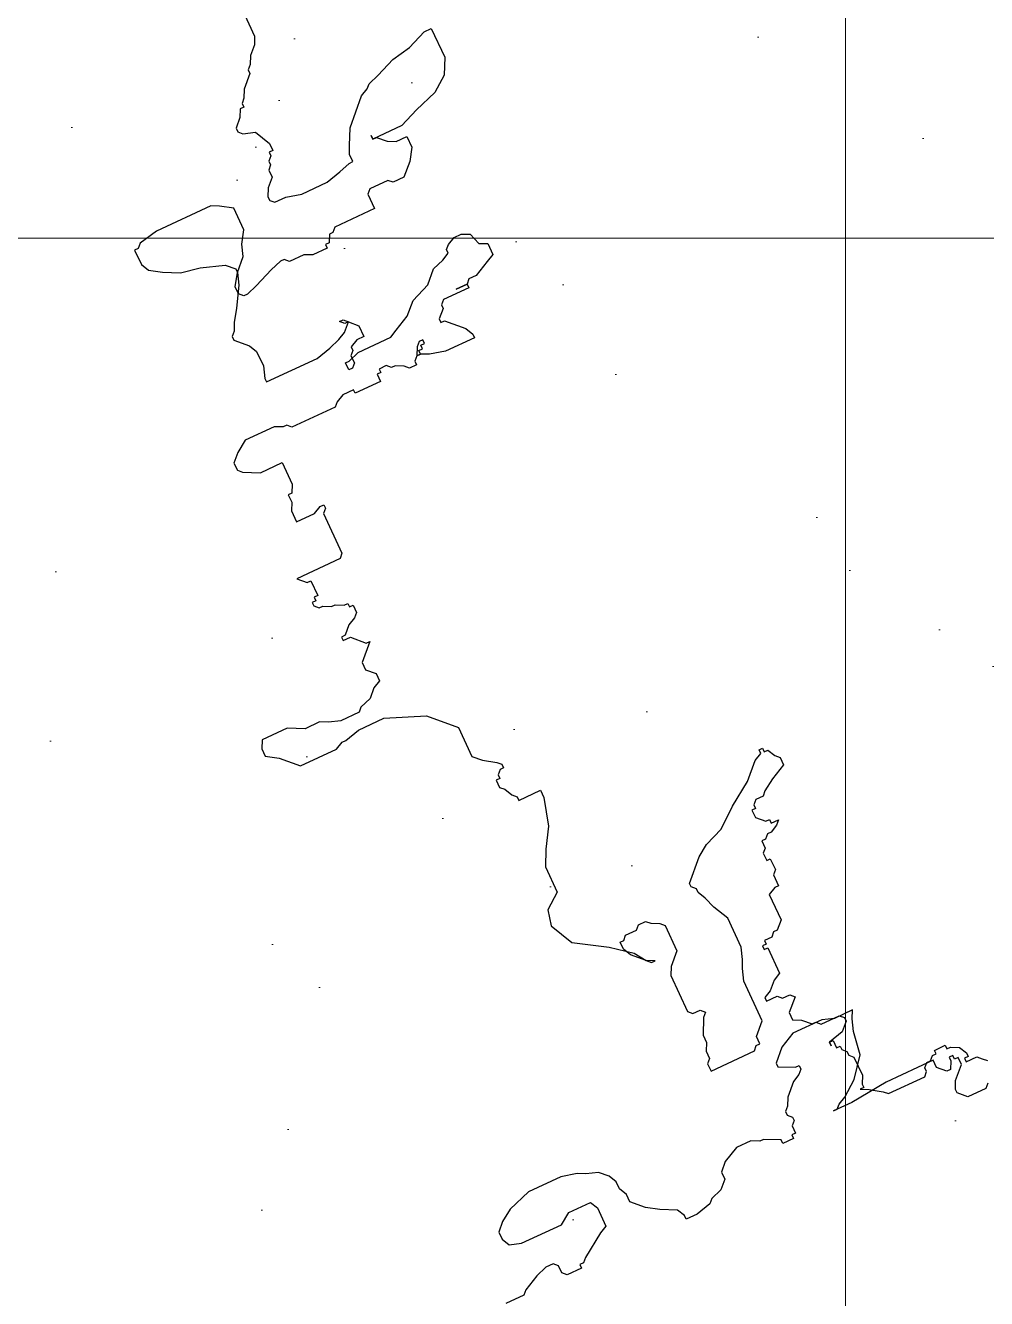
# Model space of a CAD drawing. Header units: millimetres. Extents: x 0 to 71617, y -15450 to 30894.
# Drawn here: x 51498 to 51977, y 17709 to 18343 of the extents above; entities that cross this region are included whole.
import ezdxf

# ---------------------------------------------------------------- set-up
doc = ezdxf.new("R2010")
doc.units = ezdxf.units.MM
doc.linetypes.add('HIDDEN', pattern=[0.375, 0.25, -0.125])
doc.layers.add('dwgmodels.com', color=250, linetype='Continuous')
doc.layers.add('WINDOW-PLAN-PANEL', color=15, linetype='Continuous')
doc.layers.add('tree', color=251, linetype='Continuous', lineweight=0)

# ---------------------------------------------------------------- blocks, each defined once
blk = doc.blocks.new('trees top 025')
at = {"layer": 'dwgmodels.com', "color": 0}
for p, q in [((-0.3215, 1.8539), (-0.2798, 1.8539)), ((-0.3132, 1.8372), (-0.3215, 1.8539)), ((-0.2798, 1.8539), (-0.2548, 1.8622)), ((-0.2548, 1.8622), (-0.1881, 1.8622)), ((-0.1881, 1.8622), (-0.1547, 1.8456)), ((-0.1547, 1.8456), (-0.1297, 1.8206)), ((-0.3048, 1.8122), (-0.3132, 1.8372)), ((-0.2965, 1.7622), (-0.3048, 1.8122)), ((-0.1297, 1.8122), (-0.1631, 1.7956)), ((-0.1297, 1.8206), (-0.1297, 1.8122)), ((-0.1714, 1.7956), (-0.1714, 1.7872)), ((-0.1631, 1.7956), (-0.1714, 1.7956)), ((-0.1714, 1.7872), (-0.1631, 1.7789)), ((0.329, 1.7789), (0.3456, 1.7872)), ((0.3456, 1.7872), (0.379, 1.7956)), ((0.379, 1.7956), (0.4541, 1.7956)), ((0.4541, 1.7956), (0.5041, 1.7789)), ((-0.2631, 1.7205), (-0.2965, 1.7622)), ((-0.1631, 1.7789), (-0.1464, 1.7705)), ((-0.1464, 1.7705), (-0.1214, 1.7455)), ((0.2873, 1.7539), (0.3039, 1.7705)), ((0.3039, 1.7705), (0.329, 1.7789)), ((0.5041, 1.7789), (0.5291, 1.7622)), ((0.5291, 1.7622), (0.5458, 1.7455)), ((-0.1214, 1.7455), (-0.113, 1.7289)), ((0.2789, 1.7372), (0.2873, 1.7539)), ((0.2789, 1.7205), (0.2789, 1.7372)), ((0.5458, 1.7455), (0.5458, 1.7289)), ((-0.2298, 1.6955), (-0.2631, 1.7205)), ((-0.113, 1.7289), (-0.1047, 1.7205)), ((-0.1047, 1.7122), (-0.113, 1.7039)), ((-0.1047, 1.7205), (-0.1047, 1.7122)), ((0.2706, 1.7039), (0.2789, 1.7205)), ((0.3456, 1.7205), (0.3373, 1.7039)), ((0.3957, 1.7205), (0.3456, 1.7205)), ((0.4207, 1.7039), (0.3957, 1.7205)), ((0.5374, 1.7122), (0.5124, 1.7039)), ((0.5458, 1.7289), (0.5374, 1.7122)), ((-0.4716, 1.6789), (-0.4633, 1.6789)), ((-0.4716, 1.6705), (-0.4716, 1.6789)), ((-0.4633, 1.6789), (-0.4633, 1.6705)), ((-0.4299, 1.6872), (-0.3215, 1.6872)), ((-0.4299, 1.6705), (-0.4299, 1.6872)), ((-0.3215, 1.6872), (-0.2381, 1.6789)), ((-0.2381, 1.6789), (-0.1964, 1.6789)), ((-0.2131, 1.6872), (-0.2298, 1.6955)), ((-0.2048, 1.6789), (-0.2131, 1.6872)), ((-0.1964, 1.6789), (-0.2048, 1.6789)), ((-0.113, 1.7039), (-0.113, 1.6955)), ((-0.113, 1.6955), (-0.1047, 1.6872)), ((-0.1047, 1.6872), (-0.1047, 1.6705)), ((-0.0713, 1.6705), (-0.038, 1.6872)), ((-0.038, 1.6872), (-0.0296, 1.6872)), ((-0.0296, 1.6872), (-0.013, 1.6955)), ((-0.013, 1.6955), (0.0204, 1.6955)), ((0.0204, 1.6955), (0.0538, 1.6789)), ((0.0538, 1.6789), (0.0704, 1.6622)), ((0.2456, 1.6622), (0.2706, 1.6872)), ((0.2706, 1.6872), (0.2706, 1.7039)), ((0.3373, 1.7039), (0.3373, 1.6622)), ((0.5124, 1.7039), (0.4207, 1.7039)), ((-0.48, 1.6705), (-0.4716, 1.6705)), ((-0.48, 1.6539), (-0.48, 1.6705)), ((-0.4716, 1.6455), (-0.48, 1.6539)), ((-0.4633, 1.6705), (-0.4549, 1.6539)), ((-0.4549, 1.6539), (-0.4466, 1.6539)), ((-0.4466, 1.6539), (-0.4299, 1.6705)), ((-0.1047, 1.6705), (-0.0963, 1.6705)), ((-0.0963, 1.6705), (-0.0963, 1.6622)), ((-0.0963, 1.6622), (-0.0713, 1.6622)), ((-0.0713, 1.6622), (-0.0713, 1.6705)), ((0.0704, 1.6622), (0.0704, 1.6455)), ((0.2205, 1.6455), (0.2456, 1.6622)), ((0.3373, 1.6622), (0.354, 1.6539)), ((0.354, 1.6539), (0.404, 1.6205)), ((-0.4549, 1.6288), (-0.4716, 1.6455)), ((-0.4466, 1.6122), (-0.4549, 1.6288)), ((0.0704, 1.6455), (0.0871, 1.6288)), ((0.0871, 1.6288), (0.1121, 1.6205)), ((0.1789, 1.6122), (0.1872, 1.6288)), ((0.1872, 1.6288), (0.2205, 1.6455)), ((0.4624, 1.6288), (0.4707, 1.6372)), ((0.4624, 1.6122), (0.4624, 1.6288)), ((0.4707, 1.6372), (0.4874, 1.6372)), ((0.4874, 1.6372), (0.5124, 1.6288)), ((0.5124, 1.6288), (0.5458, 1.6122)), ((-0.4549, 1.5955), (-0.4466, 1.6038)), ((-0.4466, 1.6038), (-0.4466, 1.6122)), ((0.1121, 1.6205), (0.1205, 1.6122)), ((0.1205, 1.6122), (0.1538, 1.6038)), ((0.1538, 1.6038), (0.1789, 1.6038)), ((0.1789, 1.6038), (0.1789, 1.6122)), ((0.404, 1.6205), (0.4124, 1.6122)), ((0.4124, 1.6122), (0.4207, 1.6122)), ((0.4207, 1.6122), (0.4207, 1.6038)), ((0.4207, 1.6038), (0.4541, 1.6038)), ((0.4541, 1.6038), (0.4624, 1.6122)), ((0.5458, 1.6122), (0.5541, 1.6038)), ((0.5541, 1.6038), (0.5958, 1.6038)), ((-0.5133, 1.5955), (-0.505, 1.5872)), ((-0.505, 1.5872), (-0.4633, 1.5872)), ((-0.4633, 1.5872), (-0.4549, 1.5955)), ((1.4131, 1.1621), (1.4131, 1.0954)), ((1.4131, 1.0954), (1.4214, 1.0787)), ((1.4214, 1.0787), (1.4381, 1.0621)), ((1.4381, 1.0621), (1.4464, 1.0454)), ((1.4464, 1.0454), (1.4548, 1.0371)), ((1.4548, 1.0371), (1.4548, 1.0287)), ((1.4548, 1.0287), (1.4798, 1.0037)), ((1.4798, 1.0037), (1.4881, 0.987)), ((1.4881, 0.987), (1.4965, 0.9787)), ((1.4965, 0.9787), (1.4965, 0.9704)), ((1.4965, 0.9704), (1.5048, 0.9704)), ((1.5048, 0.9704), (1.5131, 0.9537)), ((1.0712, 0.9537), (1.0712, 0.887)), ((1.0878, 0.9537), (1.0712, 0.9537)), ((1.1295, 0.937), (1.0878, 0.9537)), ((1.1712, 0.9287), (1.1295, 0.937)), ((1.5131, 0.9537), (1.5298, 0.937)), ((1.5298, 0.937), (1.5298, 0.9287)), ((1.2129, 0.912), (1.1712, 0.9287)), ((1.2379, 0.9037), (1.2129, 0.912)), ((1.4965, 0.912), (1.4798, 0.8787)), ((1.5215, 0.9204), (1.4965, 0.912)), ((1.5298, 0.9287), (1.5215, 0.9204)), ((1.0712, 0.887), (1.0878, 0.8537)), ((1.2463, 0.8954), (1.2379, 0.9037)), ((1.263, 0.887), (1.2463, 0.8954)), ((1.313, 0.837), (1.263, 0.887)), ((1.0878, 0.8537), (1.1212, 0.8287)), ((1.4798, 0.8787), (1.4798, 0.862)), ((1.4798, 0.862), (1.4881, 0.862)), ((1.4881, 0.862), (1.4881, 0.8537)), ((1.4881, 0.8537), (1.4965, 0.8453)), ((1.1212, 0.8287), (1.1712, 0.812)), ((1.3297, 0.8037), (1.313, 0.837)), ((1.4965, 0.8453), (1.4965, 0.837)), ((1.4965, 0.837), (1.5048, 0.8287)), ((1.5048, 0.8287), (1.5048, 0.812)), ((1.1712, 0.812), (1.2129, 0.7953)), ((1.2796, 0.8037), (1.2796, 0.7953)), ((1.2796, 0.7953), (1.2796, 0.8037)), ((1.338, 0.787), (1.3297, 0.8037)), ((1.5048, 0.812), (1.5215, 0.7953)), ((1.6049, 0.787), (1.6299, 0.8037)), ((1.6299, 0.8037), (1.6466, 0.812)), ((1.6466, 0.812), (1.7717, 0.812)), ((1.7717, 0.812), (1.8134, 0.8037)), ((1.8134, 0.8037), (1.8217, 0.7953)), ((1.2129, 0.7953), (1.2796, 0.7953)), ((1.2546, 0.7787), (1.2379, 0.7703)), ((1.2713, 0.7953), (1.2546, 0.7787)), ((1.2796, 0.7953), (1.2713, 0.7953)), ((1.338, 0.7703), (1.338, 0.787)), ((1.5215, 0.7953), (1.5298, 0.7787)), ((1.5298, 0.7787), (1.5298, 0.7703)), ((1.6049, 0.737), (1.6049, 0.787)), ((1.8217, 0.7953), (1.83, 0.7953)), ((1.83, 0.7953), (1.83, 0.762)), ((1.2129, 0.7703), (1.2129, 0.7453)), ((1.2379, 0.7703), (1.2129, 0.7703)), ((1.3464, 0.7703), (1.338, 0.7703)), ((1.3714, 0.762), (1.3464, 0.7703)), ((1.4047, 0.7537), (1.3714, 0.762)), ((1.4631, 0.7537), (1.4047, 0.7537)), ((1.4965, 0.762), (1.4631, 0.7537)), ((1.5215, 0.762), (1.4965, 0.762)), ((1.5298, 0.7703), (1.5215, 0.762)), ((1.83, 0.762), (1.8217, 0.7453)), ((1.2129, 0.7453), (1.2296, 0.7203)), ((1.2296, 0.7203), (1.2546, 0.6953)), ((1.6216, 0.712), (1.6049, 0.737)), ((1.7967, 0.7287), (1.7633, 0.712)), ((1.8217, 0.7453), (1.7967, 0.7287)), ((1.2546, 0.6953), (1.2796, 0.6953)), ((1.2796, 0.6953), (1.288, 0.7036)), ((1.288, 0.7036), (1.3297, 0.7036)), ((1.3297, 0.7036), (1.338, 0.6953)), ((1.338, 0.6953), (1.338, 0.662)), ((1.6299, 0.687), (1.6216, 0.712)), ((1.7216, 0.7036), (1.6716, 0.687)), ((1.7633, 0.712), (1.7216, 0.7036)), ((1.6549, 0.662), (1.6299, 0.687)), ((1.6716, 0.687), (1.6549, 0.6703)), ((1.6549, 0.6703), (1.6549, 0.662)), ((1.338, 0.662), (1.4298, 0.662)), ((1.4298, 0.662), (1.4381, 0.6536)), ((1.4381, 0.6536), (1.4464, 0.6536)), ((1.4464, 0.6536), (1.4548, 0.637)), ((1.5465, 0.637), (1.5548, 0.6453)), ((1.5548, 0.6453), (1.5632, 0.6453)), ((1.5632, 0.6453), (1.5882, 0.637)), ((1.6549, 0.662), (1.6633, 0.637)), ((1.6716, 0.637), (1.6549, 0.662)), ((1.4548, 0.637), (1.4631, 0.637)), ((1.4631, 0.637), (1.4631, 0.6286)), ((1.4631, 0.6286), (1.4965, 0.6286)), ((1.4965, 0.6286), (1.5131, 0.637)), ((1.5131, 0.637), (1.5465, 0.637)), ((1.5882, 0.637), (1.6299, 0.6203)), ((1.6299, 0.6203), (1.6549, 0.612)), ((1.6633, 0.637), (1.6883, 0.5953)), ((1.6633, 0.612), (1.6716, 0.6203)), ((1.6716, 0.6203), (1.6716, 0.637)), ((1.6549, 0.612), (1.6633, 0.612)), ((1.6883, 0.5953), (1.705, 0.5703)), ((1.705, 0.5703), (1.7133, 0.5536)), ((1.1963, 0.5369), (1.1796, 0.5286)), ((1.2129, 0.5369), (1.1963, 0.5369)), ((1.2296, 0.5286), (1.2129, 0.5369)), ((1.7216, 0.5369), (1.6966, 0.5119)), ((1.7133, 0.5536), (1.7216, 0.5453)), ((1.7216, 0.5453), (1.7216, 0.5369)), ((1.1796, 0.5286), (1.1712, 0.5036)), ((1.2379, 0.5203), (1.2296, 0.5286)), ((1.2379, 0.5119), (1.2379, 0.5203)), ((1.2546, 0.5036), (1.2379, 0.5119)), ((1.6966, 0.5119), (1.6883, 0.4953)), ((1.1712, 0.5036), (1.1546, 0.4953)), ((1.1546, 0.4953), (1.1546, 0.4703)), ((1.2796, 0.4953), (1.2546, 0.5036)), ((1.3047, 0.4703), (1.2796, 0.4953)), ((1.6883, 0.4953), (1.6883, 0.4619)), ((1.1546, 0.4703), (1.1712, 0.4619)), ((1.1712, 0.4619), (1.2046, 0.4453)), ((1.3464, 0.4536), (1.3047, 0.4703)), ((1.3714, 0.4286), (1.3464, 0.4536)), ((1.4881, 0.4703), (1.4715, 0.4536)), ((1.4715, 0.4536), (1.4715, 0.4286)), ((1.4965, 0.4786), (1.4881, 0.4703)), ((1.4881, 0.4703), (1.4965, 0.4703)), ((1.4965, 0.4619), (1.4881, 0.4703)), ((1.5048, 0.4786), (1.4965, 0.4786)), ((1.4965, 0.4703), (1.5048, 0.4786)), ((1.5048, 0.4536), (1.4965, 0.4619)), ((1.5215, 0.4453), (1.5048, 0.4536)), ((1.6883, 0.4619), (1.6966, 0.4369)), ((1.2046, 0.4453), (1.2213, 0.4453)), ((1.2213, 0.4453), (1.2296, 0.4369)), ((1.2296, 0.4369), (1.2296, 0.4286)), ((1.2546, 0.4369), (1.2296, 0.4369)), ((1.2296, 0.4369), (1.2546, 0.4369)), ((1.2296, 0.4286), (1.288, 0.4286)), ((1.288, 0.4286), (1.2963, 0.4203)), ((1.4047, 0.4119), (1.3714, 0.4286)), ((1.4715, 0.4286), (1.4881, 0.4286)), ((1.4881, 0.4286), (1.5048, 0.4203)), ((1.5465, 0.4369), (1.5215, 0.4453)), ((1.5799, 0.4286), (1.5465, 0.4369)), ((1.6966, 0.4286), (1.5799, 0.4286)), ((1.6966, 0.4369), (1.6966, 0.4286)), ((1.2963, 0.4203), (1.2963, 0.4119)), ((1.2963, 0.4119), (1.313, 0.3952)), ((1.4214, 0.4036), (1.4047, 0.4119)), ((1.4965, 0.4036), (1.4214, 0.4036)), ((1.5215, 0.3952), (1.4965, 0.4036)), ((1.5048, 0.4203), (1.5048, 0.4119)), ((1.5048, 0.4119), (1.5131, 0.4036)), ((1.5131, 0.4036), (1.5131, 0.3869)), ((1.3047, 0.3869), (1.2713, 0.3536)), ((1.313, 0.3869), (1.3047, 0.3869)), ((1.313, 0.3952), (1.313, 0.3869)), ((1.5131, 0.3869), (1.5215, 0.3786)), ((1.5298, 0.3952), (1.5215, 0.3952)), ((1.5215, 0.3786), (1.5298, 0.3786)), ((1.5298, 0.3786), (1.5298, 0.3952)), ((1.2713, 0.3536), (1.263, 0.3369)), ((1.363, 0.3702), (1.3714, 0.3702)), ((1.363, 0.3619), (1.363, 0.3702)), ((1.3714, 0.3619), (1.363, 0.3619)), ((1.3714, 0.3702), (1.3797, 0.3619)), ((1.3714, 0.3536), (1.3714, 0.3619)), ((1.3797, 0.3536), (1.3714, 0.3536)), ((1.3797, 0.3619), (1.3881, 0.3452)), ((1.3797, 0.3452), (1.3797, 0.3536)), ((1.4464, 0.3452), (1.4548, 0.3536)), ((1.4548, 0.3536), (1.4715, 0.3536)), ((1.4715, 0.3536), (1.4715, 0.3452)), ((1.263, 0.3369), (1.263, 0.3286)), ((1.263, 0.3286), (1.3297, 0.3286)), ((1.3297, 0.3286), (1.363, 0.3369)), ((1.363, 0.3369), (1.3797, 0.3452)), ((1.3881, 0.3452), (1.3797, 0.3452)), ((1.3797, 0.3452), (1.3881, 0.3452)), ((1.3881, 0.3452), (1.3964, 0.3369)), ((1.3964, 0.3369), (1.3964, 0.3286)), ((1.3964, 0.3286), (1.4131, 0.3286)), ((1.4131, 0.3286), (1.4214, 0.3369)), ((1.4214, 0.3369), (1.4381, 0.3452)), ((1.4381, 0.3452), (1.4464, 0.3452)), ((1.4715, 0.3452), (1.4798, 0.3452)), ((1.4798, 0.3452), (1.4798, 0.3286)), ((1.4798, 0.3286), (1.5382, 0.3286)), ((1.5382, 0.3369), (1.5632, 0.3369)), ((1.5382, 0.3286), (1.5382, 0.3369)), ((1.5632, 0.3369), (1.5799, 0.3286)), ((1.5799, 0.3286), (1.5882, 0.3202)), ((1.5882, 0.3202), (1.6883, 0.3202)), ((1.6883, 0.3202), (1.6966, 0.3286)), ((1.6966, 0.3286), (1.705, 0.3286)), ((1.705, 0.3286), (1.7216, 0.3369)), ((1.7216, 0.3369), (1.7883, 0.3369)), ((1.7883, 0.3369), (1.8134, 0.3202)), ((1.8134, 0.3202), (1.83, 0.3036)), ((1.83, 0.3036), (1.83, 0.2869)), ((1.8217, 0.2786), (1.7883, 0.2619)), ((1.83, 0.2869), (1.8217, 0.2786)), ((1.7383, 0.2619), (1.7383, 0.2119)), ((1.7883, 0.2619), (1.7383, 0.2619)), ((1.7383, 0.2119), (1.7466, 0.1952)), ((1.7466, 0.1952), (1.755, 0.1952)), ((1.755, 0.1952), (1.755, 0.1785)), ((1.755, 0.1785), (1.7633, 0.1619)), ((1.7633, 0.1619), (1.7633, 0.1369)), ((1.6966, 0.1452), (1.6966, 0.1369)), ((1.705, 0.1452), (1.6966, 0.1452)), ((1.6966, 0.1369), (1.705, 0.1285)), ((1.7216, 0.1369), (1.705, 0.1452)), ((1.7633, 0.1369), (1.7216, 0.1369)), ((1.705, 0.1285), (1.705, 0.0368)), ((1.705, 0.0368), (1.7133, 0.0285)), ((1.7133, 0.0285), (1.8134, 0.0285)), ((1.8134, 0.0285), (1.7967, 0.0118)), ((1.7883, 0.0118), (1.7883, -0.0215)), ((1.7967, 0.0118), (1.7883, 0.0118)), ((1.7883, -0.0215), (1.7967, -0.0215)), ((1.7967, -0.0215), (1.7967, -0.0298)), ((1.7883, -0.0465), (1.7717, -0.0549)), ((1.7967, -0.0465), (1.7883, -0.0465)), ((1.7967, -0.0298), (1.805, -0.0298)), ((1.805, -0.0382), (1.7967, -0.0465)), ((1.805, -0.0298), (1.805, -0.0382)), ((1.73, -0.0715), (1.73, -0.0882)), ((1.7383, -0.0715), (1.73, -0.0715)), ((1.7383, -0.0632), (1.7383, -0.0715)), ((1.7466, -0.0632), (1.7383, -0.0632)), ((1.7633, -0.0549), (1.7466, -0.0632)), ((1.7717, -0.0549), (1.7633, -0.0549)), ((1.73, -0.0882), (1.7383, -0.0965)), ((1.7383, -0.0965), (1.755, -0.1049)), ((1.755, -0.1049), (1.7717, -0.1215)), ((1.7633, -0.1299), (1.7383, -0.1549)), ((1.78, -0.1299), (1.7633, -0.1299)), ((1.7717, -0.1215), (1.78, -0.1215)), ((1.78, -0.1215), (1.78, -0.1299)), ((1.73, -0.1549), (1.7633, -0.1882)), ((1.7383, -0.1549), (1.73, -0.1549)), ((1.7633, -0.2049), (1.7466, -0.2216)), ((1.7633, -0.1882), (1.7633, -0.2049)), ((1.7466, -0.2216), (1.7466, -0.2382)), ((1.7466, -0.2382), (1.7633, -0.2466)), ((1.7633, -0.2466), (1.78, -0.2632)), ((1.78, -0.2632), (1.805, -0.2716)), ((1.8801, -0.2716), (1.8968, -0.2632)), ((1.8968, -0.2632), (1.9301, -0.2632)), ((1.9301, -0.2632), (1.9635, -0.2466)), ((1.9635, -0.2466), (2.0218, -0.2466)), ((2.0218, -0.2466), (2.0302, -0.2632)), ((2.0302, -0.2632), (2.0302, -0.2799)), ((1.805, -0.2716), (1.8134, -0.2799)), ((1.8134, -0.2799), (1.8551, -0.2799)), ((1.8551, -0.2799), (1.8801, -0.2716)), ((2.0302, -0.2799), (2.0052, -0.2966)), ((1.7717, -0.3132), (1.6883, -0.3466)), ((1.83, -0.3132), (1.7717, -0.3132)), ((1.8634, -0.3216), (1.83, -0.3132)), ((2.0052, -0.2966), (1.9718, -0.3299)), ((1.8717, -0.3216), (1.8634, -0.3216)), ((1.8884, -0.3299), (1.8717, -0.3216)), ((1.9718, -0.3299), (1.8884, -0.3299)), ((1.6883, -0.3466), (1.6382, -0.3966)), ((1.6382, -0.3966), (1.6382, -0.4633)), ((1.6382, -0.4633), (1.6216, -0.4799)), ((1.5965, -0.4966), (1.5882, -0.5049)), ((1.5882, -0.5049), (1.5882, -0.5133)), ((1.6216, -0.4799), (1.5965, -0.4966)), ((1.5882, -0.5133), (1.5965, -0.5133)), ((1.5965, -0.5133), (1.6049, -0.5216)), ((1.6049, -0.5216), (1.6049, -0.53)), ((1.6049, -0.53), (1.6132, -0.53)), ((1.6132, -0.53), (1.6132, -0.5466)), ((1.6049, -0.555), (1.5965, -0.5716)), ((1.6132, -0.5466), (1.6049, -0.555)), ((1.5965, -0.5716), (1.5882, -0.58)), ((1.5882, -0.58), (1.5882, -0.5883)), ((1.5382, -0.5883), (1.5382, -0.605)), ((1.5882, -0.5883), (1.5382, -0.5883)), ((1.5382, -0.605), (1.5548, -0.6633)), ((1.5548, -0.6633), (1.5799, -0.705)), ((1.0712, -0.7133), (1.0628, -0.73)), ((1.0795, -0.7133), (1.0712, -0.7133)), ((1.0795, -0.705), (1.0795, -0.7133)), ((1.0878, -0.705), (1.0795, -0.705)), ((1.0878, -0.7133), (1.0878, -0.705)), ((1.1045, -0.7217), (1.0878, -0.7133)), ((1.5799, -0.705), (1.5965, -0.7383)), ((1.0628, -0.73), (1.0545, -0.7383)), ((1.0545, -0.7383), (1.0545, -0.755)), ((1.1379, -0.755), (1.1045, -0.7217)), ((1.5965, -0.7383), (1.5965, -0.7967)), ((1.0545, -0.755), (1.0878, -0.7717)), ((1.0878, -0.7717), (1.1129, -0.7883)), ((1.1879, -0.7883), (1.1379, -0.755)), ((1.1129, -0.7883), (1.1212, -0.7967)), ((1.1212, -0.7967), (1.1379, -0.7967)), ((1.1379, -0.7967), (1.1462, -0.805)), ((1.2296, -0.8217), (1.1879, -0.7883)), ((1.5965, -0.7967), (1.6299, -0.8217)), ((1.1462, -0.805), (1.1462, -0.8133)), ((1.1462, -0.8133), (1.1546, -0.8133)), ((1.1546, -0.8133), (1.1546, -0.83)), ((1.2713, -0.8384), (1.2296, -0.8217)), ((1.6299, -0.8217), (1.6382, -0.855)), ((1.1295, -0.8467), (1.1295, -0.855)), ((1.1379, -0.8467), (1.1295, -0.8467)), ((1.1546, -0.83), (1.1379, -0.8467)), ((1.2963, -0.855), (1.2713, -0.8384)), ((1.1129, -0.855), (1.1212, -0.8634)), ((1.1295, -0.855), (1.1129, -0.855)), ((1.1212, -0.8634), (1.1379, -0.8717)), ((1.1379, -0.8717), (1.1462, -0.8717)), ((1.1462, -0.8717), (1.1546, -0.88)), ((1.338, -0.8967), (1.2963, -0.855)), ((1.6382, -0.855), (1.6132, -0.905)), ((1.1546, -0.88), (1.1629, -0.88)), ((1.1629, -0.88), (1.1629, -0.8967)), ((1.1629, -0.8967), (1.1712, -0.905)), ((1.1712, -0.905), (1.1712, -0.9217)), ((1.3297, -0.9134), (1.338, -0.905)), ((1.338, -0.905), (1.338, -0.8967)), ((1.6132, -0.905), (1.5465, -0.9467)), ((1.1629, -0.9217), (1.1629, -0.9467)), ((1.1712, -0.9217), (1.1629, -0.9217)), ((1.3213, -0.9384), (1.3297, -0.9217)), ((1.3297, -0.9217), (1.3297, -0.9134)), ((1.4548, -0.93), (1.4464, -0.9384)), ((1.4715, -0.93), (1.4548, -0.93)), ((1.4798, -0.9384), (1.4715, -0.93)), ((1.1629, -0.9467), (1.1712, -0.955)), ((1.1712, -0.955), (1.1712, -0.9801)), ((1.313, -0.9634), (1.3213, -0.9384)), ((1.4298, -0.9467), (1.4214, -0.955)), ((1.4214, -0.955), (1.4214, -1.0134)), ((1.4464, -0.9384), (1.4298, -0.9467)), ((1.5048, -0.9384), (1.4798, -0.9384)), ((1.5131, -0.9467), (1.5048, -0.9384)), ((1.5465, -0.9467), (1.5048, -0.9801)), ((1.5215, -0.9467), (1.5131, -0.9467)), ((1.5215, -0.9634), (1.5215, -0.9467)), ((1.1712, -0.9801), (1.1796, -0.9801)), ((1.1796, -0.9801), (1.1963, -0.9884)), ((1.2963, -0.9967), (1.313, -0.9634)), ((1.4881, -1.0051), (1.5131, -0.9801)), ((1.5048, -0.9801), (1.4881, -1.0051)), ((1.5131, -0.9801), (1.5215, -0.9634)), ((1.1963, -0.9884), (1.1963, -1.0467)), ((1.2963, -1.0634), (1.2963, -0.9967)), ((1.4715, -1.0134), (1.4881, -1.0051)), ((1.4881, -1.0051), (1.4798, -1.0134)), ((1.4214, -1.0134), (1.4464, -1.0384)), ((1.4464, -1.0384), (1.4548, -1.0551)), ((1.4798, -1.0134), (1.4715, -1.0134)), ((1.1963, -1.0467), (1.2129, -1.0634)), ((1.2129, -1.0634), (1.2213, -1.0634)), ((1.2213, -1.0634), (1.2296, -1.0717)), ((1.3047, -1.0884), (1.2963, -1.0634)), ((1.4548, -1.0551), (1.4548, -1.1384)), ((1.2296, -1.0717), (1.2463, -1.0717)), ((1.2463, -1.0717), (1.2463, -1.0801)), ((1.2463, -1.0801), (1.2546, -1.0801)), ((1.2463, -1.0884), (1.2463, -1.1468)), ((1.2546, -1.0884), (1.2463, -1.0884)), ((1.2546, -1.0801), (1.2546, -1.0884)), ((1.313, -1.1051), (1.3047, -1.0884)), ((1.3213, -1.1301), (1.313, -1.1051)), ((1.3213, -1.2218), (1.3213, -1.1301)), ((1.4548, -1.1384), (1.4464, -1.1468)), ((1.2463, -1.1468), (1.263, -1.1551)), ((1.263, -1.1551), (1.2796, -1.1718)), ((1.2796, -1.1718), (1.2963, -1.1801)), ((1.4298, -1.1468), (1.4214, -1.1551)), ((1.4214, -1.1551), (1.4298, -1.1634)), ((1.4464, -1.1468), (1.4298, -1.1468)), ((1.4298, -1.1634), (1.4464, -1.1968)), ((1.2463, -1.1968), (1.2379, -1.2051)), ((1.263, -1.1968), (1.2463, -1.1968)), ((1.2713, -1.1884), (1.263, -1.1968)), ((1.2963, -1.1884), (1.2713, -1.1884)), ((1.2963, -1.1801), (1.2963, -1.1884)), ((1.4464, -1.1968), (1.4464, -1.2134)), ((1.2379, -1.2051), (1.263, -1.2301)), ((1.3464, -1.2468), (1.3213, -1.2218)), ((1.4464, -1.2134), (1.4548, -1.2301)), ((1.263, -1.2468), (1.2463, -1.2551)), ((1.263, -1.2301), (1.263, -1.2468)), ((1.3464, -1.2634), (1.3464, -1.2468)), ((1.4548, -1.2301), (1.4548, -1.2468)), ((1.4548, -1.2468), (1.4631, -1.2551)), ((1.2213, -1.2718), (1.2129, -1.2801)), ((1.2296, -1.2718), (1.2213, -1.2718)), ((1.2463, -1.2551), (1.2296, -1.2718)), ((1.3547, -1.2634), (1.3464, -1.2634)), ((1.363, -1.2718), (1.3547, -1.2634)), ((1.4631, -1.2718), (1.363, -1.2718)), ((1.4631, -1.2551), (1.4631, -1.2718)), ((1.1712, -1.2801), (1.1629, -1.2885)), ((1.1629, -1.2885), (1.1629, -1.2968)), ((1.1629, -1.2968), (1.1796, -1.3135)), ((1.2129, -1.2801), (1.1712, -1.2801)), ((1.1796, -1.3135), (1.2129, -1.3218)), ((1.2046, -1.3218), (1.2046, -1.3385)), ((1.2129, -1.3218), (1.2046, -1.3218)), ((1.2129, -1.3301), (1.2129, -1.3218)), ((1.2129, -1.3218), (1.2129, -1.3301)), ((1.1963, -1.3468), (1.1879, -1.3551)), ((1.1879, -1.3551), (1.1879, -1.3635)), ((1.1963, -1.3385), (1.1963, -1.3468)), ((1.2046, -1.3385), (1.1963, -1.3385)), ((1.1879, -1.3635), (1.1796, -1.3718)), ((1.1796, -1.3718), (1.1796, -1.4135)), ((0.9878, -1.4385), (0.9711, -1.4468)), ((0.9961, -1.4385), (0.9878, -1.4385)), ((0.9961, -1.4302), (0.9961, -1.4385)), ((1.0211, -1.4302), (0.9961, -1.4302)), ((1.0211, -1.4385), (1.0211, -1.4302)), ((1.0295, -1.4385), (1.0211, -1.4385)), ((1.0378, -1.4468), (1.0295, -1.4385)), ((1.1796, -1.4135), (1.1879, -1.4302)), ((1.1963, -1.4385), (1.1796, -1.4468)), ((1.1879, -1.4302), (1.1879, -1.4385)), ((1.1879, -1.4385), (1.1963, -1.4385)), ((0.9711, -1.4468), (0.9628, -1.4635)), ((0.9628, -1.4635), (0.9628, -1.4718)), ((1.0461, -1.4468), (1.0378, -1.4468)), ((1.0545, -1.4552), (1.0461, -1.4468)), ((1.0545, -1.4635), (1.0545, -1.4552)), ((1.0628, -1.4718), (1.0545, -1.4635)), ((1.1546, -1.4635), (1.1462, -1.4718)), ((1.1796, -1.4468), (1.1546, -1.4635)), ((0.9377, -1.4885), (0.9294, -1.4968)), ((0.9461, -1.4802), (0.9377, -1.4885)), ((0.9711, -1.4802), (0.9461, -1.4802)), ((0.9628, -1.4718), (0.9711, -1.4718)), ((0.9711, -1.4718), (0.9711, -1.4802)), ((1.1462, -1.4718), (1.0628, -1.4718))]:
    blk.add_line(p, q, dxfattribs=at)
blk = doc.blocks.new('trerwe')
at = {"color": 0, "xscale": 2, "yscale": 2}
blk.add_blockref('trees top 025', (0, 0), dxfattribs=at)
blk = doc.blocks.new('LANDSCAPE SITE')
h = blk.add_hatch()
h.set_pattern_fill('AR-SAND', color=256, scale=5, angle=180, style=0)
h.paths.add_polyline_path([(31410, 3790), (31410, 7510), (31310, 7510), (31310, 9490), (33400, 9490), (33400, 3790)])
h.paths.add_polyline_path([(32937.11, 5000), (32937.11, 4700), (32137.11, 4700), (32137.11, 5000)], flags=16)
h.paths.add_polyline_path([(33150, 5400), (33150, 5100), (32350, 5100), (32350, 5400)], flags=16)
h.paths.add_polyline_path([(32937.11, 5800), (32937.11, 5500), (32137.11, 5500), (32137.11, 5800)], flags=16)
h.paths.add_polyline_path([(32937.11, 6200), (32937.11, 5900), (32137.11, 5900), (32137.11, 6200)], flags=16)
h.paths.add_polyline_path([(33150, 6600), (33150, 6300), (32350, 6300), (32350, 6600)], flags=16)
h.paths.add_polyline_path([(33150, 7000), (33150, 6700), (32350, 6700), (32350, 7000)], flags=16)
h.paths.add_polyline_path([(32938.01, 7400), (32938.01, 7100), (32138.01, 7100), (32138.01, 7400)], flags=16)
h.paths.add_polyline_path([(33150, 7800), (33150, 7500), (32350, 7500), (32350, 7800)], flags=16)
h.paths.add_polyline_path([(32937.11, 8200), (32937.11, 7900), (32137.11, 7900), (32137.11, 8200)], flags=16)
h.paths.add_polyline_path([(33150, 8600), (33150, 8300), (32350, 8300), (32350, 8600)], flags=16)
h.paths.add_polyline_path([(32937.11, 9000), (32937.11, 8700), (32137.11, 8700), (32137.11, 9000)], flags=16)
h.paths.add_polyline_path([(33150, 9400), (33150, 9100), (32350, 9100), (32350, 9400)], flags=16)
h = blk.add_hatch()
h.set_pattern_fill('AR-SAND', color=256, scale=5, angle=180, style=0)
h.paths.add_polyline_path([(33400, 730.5), (33400, 9490), (33940, 9490), (33940, 5810), (33890, 5810), (33890, 4990), (33940, 4990), (33940, 110), (33894.77, 110), (33894.77, 730.5)])
at = {"elevation": 0}
for points in [[(31410, 3790), (31410, 7510), (31310, 7510), (31310, 9490), (33400, 9490), (33400, 3790)], [(33400, 730.5), (33400, 9490), (33940, 9490), (33940, 5810), (33890, 5810), (33890, 4990), (33940, 4990), (33940, 110), (33894.77, 110), (33894.77, 730.5)]]:
    blk.add_lwpolyline(points, close=True, dxfattribs=at)
at = {"xscale": -119.0039728284955, "yscale": 119.0039728285046, "zscale": 119.003972828398, "rotation": 25.00666245952974}
for p in [(33520.62, 4996.65, 0), (33520.62, 4173.32, 0)]:
    blk.add_blockref('trerwe', p, dxfattribs=at)

msp = doc.modelspace()

# ---------------------------------------------------------------- linework, layer by layer
at = {"layer": 'WINDOW-PLAN-PANEL', "linetype": 'HIDDEN', "lineweight": 9, "elevation": 0}
msp.add_lwpolyline([(44506.55, 16646.25), (49916.55, 16646.25), (49916.55, 18236.73), (52396.55, 18236.73), (52396.55, 23536.73)], dxfattribs=at)

# ---------------------------------------------------------------- block references
at = {"layer": 'tree'}
msp.add_blockref('LANDSCAPE SITE', (18506.55, 13246.73), dxfattribs=at)

doc.saveas('drawing.dxf')
